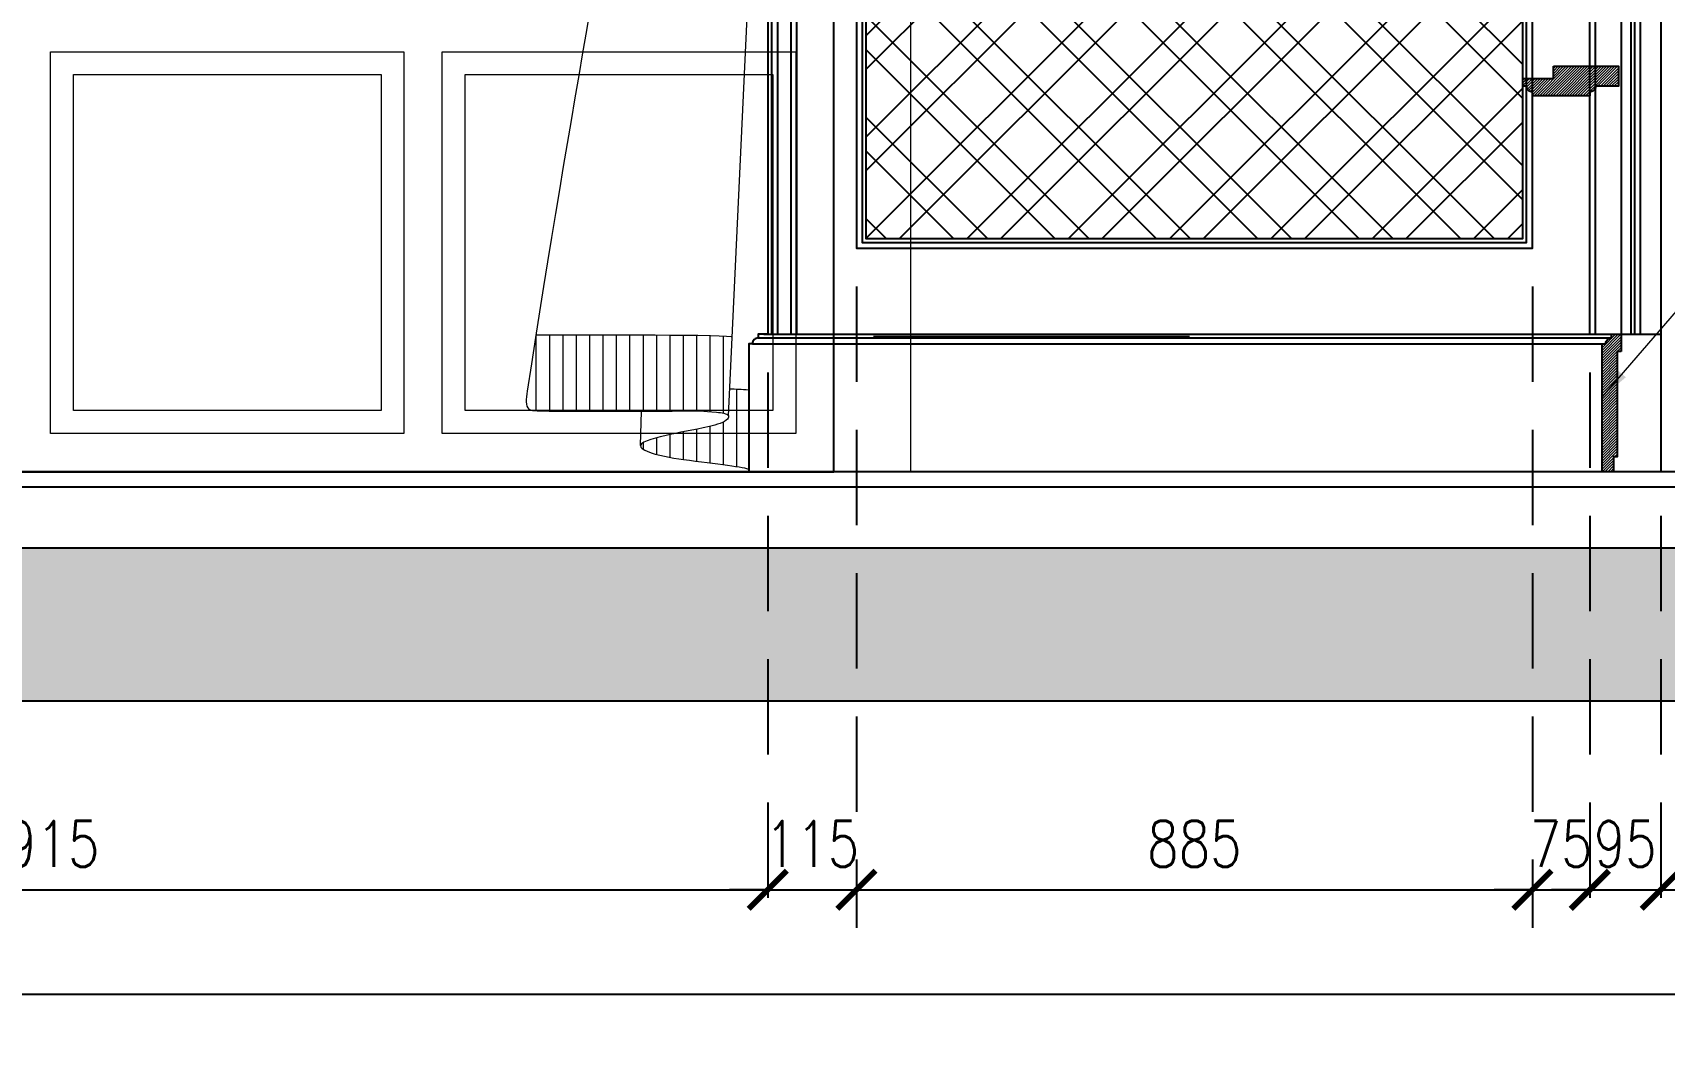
# Model space of a CAD drawing. Header units: inches. Extents: x -12478 to 399182, y -16583 to 525552.
# Drawn here: x 10652 to 12787, y 18129 to 19437 of the extents above; entities that cross this region are included whole.
import ezdxf

# ---------------------------------------------------------------- set-up
doc = ezdxf.new("R2010")
doc.units = ezdxf.units.IN
doc.header["$LTSCALE"] = 1000
doc.header["$MEASUREMENT"] = 0
for name, pattern in [('DASHED', [0.75, 0.5, -0.25]), ('HIDDEN', [0.375, 0.25, -0.125]), ('HIDDEN2', [0.1875, 0.125, -0.0625])]:
    doc.linetypes.add(name, pattern=pattern)
for name, color, linetype in [('8', 8, 'Continuous'), ('A-DIM', 9, 'Continuous'), ('A-Hidden', 8, 'HIDDEN'), ('Layer1', 1, 'Continuous'), ('Layer3', 3, 'Continuous'), ('Layer7', 8, 'Continuous'), ('WOOD 01', 34, 'Continuous')]:
    doc.layers.add(name, color=color, linetype=linetype)
for name, color, linetype, lineweight in [('A-GLAZ', 134, 'Continuous', 18), ('Fabric', 253, 'Continuous', 0), ('ID-NOTES', 3, 'Continuous', 0), ('Wood treillis', 111, 'Continuous', 0)]:
    doc.layers.add(name, color=color, linetype=linetype, lineweight=lineweight)
doc.layers.add('Stone-GRG', color=7, linetype='Continuous', lineweight=0, true_color=0xfff2cc)
doc.styles.add('ZZ-Dim All', font='romans.shx', dxfattribs={"width": 0.8})
doc.dimstyles.new('DIM 0200', dxfattribs={"dimscale": 200, "dimtxt": 1, "dimasz": 0.8, "dimexe": 0.5, "dimexo": 1, "dimgap": 0.4, "dimtad": 1, "dimdec": 0, "dimrnd": 10, "dimdsep": 46, "dimtxsty": 'ZZ-Dim All', "dimblk1": 'ARCHTICK', "dimblk2": 'ARCHTICK', "dimsah": 1, "dimcen": 1, "dimdle": 0.5, "dimclrd": 256, "dimclre": 256, "dimclrt": 256, "dimadec": 0, "dimazin": 2, "dimtfac": 1, "dimtdec": 0, "dimtix": 1, "dimtmove": 2, "dimatfit": 2, "dimfxl": 1, "dimfxlon": 1, "dimtolj": 1, "dimtzin": 0, "dimlwd": -1, "dimlwe": -1, "dimarcsym": 0})
doc.dimstyles.new('DIM-100', dxfattribs={"dimscale": 50, "dimtxt": 1.25, "dimasz": 1, "dimexe": 1, "dimexo": 1, "dimgap": 0.6, "dimtad": 1, "dimdec": 0, "dimrnd": 5, "dimdsep": 46, "dimtxsty": 'ZZ-Dim All', "dimblk1": 'ARCHTICK', "dimblk2": 'ARCHTICK', "dimsah": 1, "dimcen": 1, "dimdle": 1, "dimclrd": 256, "dimclre": 8, "dimclrt": 256, "dimazin": 2, "dimtfac": 1, "dimtdec": 0, "dimtix": 1, "dimtmove": 2, "dimatfit": 2, "dimfxl": 0.1, "dimtolj": 1, "dimtzin": 0, "dimlwd": -1, "dimlwe": -1, "dimarcsym": 0})

# ---------------------------------------------------------------- blocks, each defined once
blk = doc.blocks.new('_ARCHTICK')
at = {"color": 0, "linetype": 'ByBlock', "const_width": 0.15}
blk.add_lwpolyline([(-0.5, -0.5), (0.5, 0.5)], dxfattribs=at)
blk = doc.blocks.new('win-2100')
at = {"layer": 'A-GLAZ', "color": 8, "linetype": 'ByBlock', "lineweight": 0, "ltscale": 0.5, "elevation": 0}
blk.add_lwpolyline([(1150, 2000), (1150, -400)], dxfattribs=at)
for points in [[(487.5, -350), (25, -350), (25, 149.5), (487.5, 149.5)], [(1000, -350), (537.5, -350), (537.5, 149.5), (1000, 149.5)], [(457.5, -320), (55, -320), (55, 119.5), (457.5, 119.5)], [(970, -320), (567.5, -320), (567.5, 119.5), (970, 119.5)]]:
    blk.add_lwpolyline(points, close=True, dxfattribs=at)
at = {"layer": 'Layer1', "elevation": 0}
blk.add_lwpolyline([(-1050, 2000), (-1050, -400), (1050, -400), (1050, 2000)], dxfattribs=at)
blk = doc.blocks.new('MAK-GF10 structrual elev A')
at = {"layer": 'Layer7'}
h = blk.add_hatch(dxfattribs=at)
h.set_pattern_fill('AR-CONC', color=256, scale=10, style=0)
h.set_pattern_definition([(50, (-400019.973, -95237.583), (71.726018, -6.2752135), [7.5, -82.5]), (355, (-400019.97, -95237.58), (-13.875133, 75.219213), [6, -66]), (100.4514, (-400013.996, -95238.106), (57.850938, 68.943954), [6.374019, -70.114211]), (46.1842, (-400019.97, -95217.58), (106.724105, -16.551901), [11.25, -123.75]), (96.6356, (-400011.08, -95218.96), (93.46627, 97.411787), [9.56103, -105.1713]), (351.1842, (-400019.97, -95217.58), (93.466195, 97.41186), [9, -99]), (21, (-400009.973, -95222.583), (59.690705, -40.261889), [7.5, -82.5]), (326, (-400009.97, -95222.58), (24.331533, 72.515005), [6, -66]), (71.4514, (-400005, -95225.94), (84.022263, 32.25305), [6.374019, -70.114211]), (37.5, (-400019.973, -95237.583), (1.2159855, 33.2893854), [0, -65.2, 0, -67, 0, -66.25]), (7.5, (-400019.973, -95237.583), (26.3069537, 39.4411712), [0, -38.2, 0, -63.7, 0, -25.25]), (327.5, (-400042.273, -95237.583), (53.3822436, -2.2554872), [0, -25, 0, -78, 0, -103.5]), (317.5, (-400052.273, -95237.583), (58.318617, 10.010498), [0, -32.5, 0, -51.8, 0, -73.5])])
h.paths.add_polyline_path([(13544.6, 18762.1), (13544.6, 18562.1), (2747.6, 18562.1), (2747.6, 18762.1)])
at = {"layer": 'Layer1'}
for p, q in [((13544.6, 18862.1, 0), (3102.4, 18862.1, 0)), ((13544.6, 18842.1, 0), (3102.4, 18842.1, 0))]:
    blk.add_line(p, q, dxfattribs=at)
at = {"layer": 'Layer3'}
for p, q in [((13544.6, 18762.1, 0), (2747.6, 18762.1, 0)), ((13544.6, 18562.1, 0), (2747.6, 18562.1, 0))]:
    blk.add_line(p, q, dxfattribs=at)
at = {"layer": 'A-GLAZ'}
blk.add_blockref('win-2100', (10650.7, 19262.1, 0), dxfattribs=at)
blk = doc.blocks.new('curtain elev1')
at = {"layer": 'Fabric', "lineweight": 0}
for p, q in [((324159.4, -10297.5, 0), (324159.4, -10198, 0)), ((324176.9, -10297.9, 0), (324176.9, -10198.4, 0)), ((324194.4, -10298.1, 0), (324194.4, -10198.8, 0)), ((324211.9, -10298.2, 0), (324211.9, -10199, 0)), ((324229.4, -10298.2, 0), (324229.4, -10199.1, 0)), ((324246.9, -10298.3, 0), (324246.9, -10199.2, 0)), ((324264.4, -10298.3, 0), (324264.4, -10199.2, 0)), ((324281.9, -10298.2, 0), (324281.9, -10199.2, 0)), ((324299.4, -10298.1, 0), (324299.4, -10199.1, 0)), ((324316.9, -10298, 0), (324316.9, -10199, 0)), ((324334.4, -10297.9, 0), (324334.4, -10198.9, 0)), ((324351.9, -10297.8, 0), (324351.9, -10198.8, 0)), ((324369.4, -10297.7, 0), (324369.4, -10198.7, 0)), ((324386.9, -10298.6, 0), (324386.9, -10198.7, 0)), ((324404.4, -10300.7, 0), (324404.4, -10199.6, 0)), ((324421.9, -10370.6, 0), (324421.9, -10269.1, 0)), ((324334.4, -10358.6, 0), (324334.4, -10328.6, 0)), ((324351.9, -10361.2, 0), (324351.9, -10325.1, 0)), ((324369.4, -10363.5, 0), (324369.4, -10321.6, 0)), ((324386.9, -10365.8, 0), (324386.9, -10317.7, 0)), ((324404.4, -10368.1, 0), (324404.4, -10312.1, 0)), ((324299.4, -10347.9, 0), (324299.4, -10339.2, 0)), ((324316.9, -10354.7, 0), (324316.9, -10332.8, 0))]:
    blk.add_line(p, q, dxfattribs=at)
at = {"layer": 'Fabric', "lineweight": 0, "elevation": 0}
for points in [[(324410.8, -10304.2), (324462.1, -9204.4)], [(324295.7, -10342.9), (324297.2, -10298.2)]]:
    blk.add_lwpolyline(points, dxfattribs=at)
at = {"layer": 'Fabric', "lineweight": 0}
for points, knots in [([(324311.1, -9237.1, 0), (324310.8, -9239.4, 0), (324310.5, -9241.8, 0), (324310.2, -9244.2, 0), (324310.2, -9244.2, 0), (324310.2, -9244.2, 0), (324310.2, -9244.2, 0), (324254.8, -9660, 0), (324204.1, -9895.7, 0), (324143.8, -10296.7, 0), (324165, -10297.8, 0), (324244.2, -10298.5, 0), (324316.8, -10298.1, 0), (324382.3, -10297.5, 0), (324412.5, -10301.5, 0), (324409.1, -10312.1, 0), (324371.5, -10322, 0), (324331.4, -10328, 0), (324286.7, -10341.1, 0), (324313.3, -10355.6, 0), (324378.9, -10365.4, 0), (324434.1, -10371.2, 0), (324437.2, -10374.2, 0)], [204.389175, 204.389175, 204.389175, 204.389175, 209.256711, 209.256711, 209.256711, 209.258227, 209.258227, 209.258227, 1067.803273, 1090.343366, 1101.041024, 1124.788132, 1253.632328, 1281.505184, 1291.97919, 1296.93529, 1312.115972, 1346.838143, 1377.534104, 1387.5713, 1425.177123, 1520.355421, 1520.355421, 1520.355421, 1520.355421]), ([(324158.9, -10198, 0), (324158.9, -10198, 0), (324159, -10198, 0), (324159, -10198, 0), (324201.7, -10199.2, 0), (324391.5, -10197, 0), (324414.1, -10200.3, 0), (324414.1, -10200.3, 0), (324414.2, -10200.3, 0), (324414.2, -10200.3, 0), (324414.7, -10200.4, 0), (324415.2, -10200.4, 0), (324415.6, -10200.5, 0)], [1455.987288, 1455.987288, 1455.987288, 1455.987288, 1456.070777, 1456.070777, 1456.070777, 1546.846982, 1546.846982, 1546.846982, 1546.968879, 1546.968879, 1546.968879, 1548.937695, 1548.937695, 1548.937695, 1548.937695])]:
    blk.add_open_spline(points, degree=3, knots=knots, dxfattribs=at)
blk.add_open_spline([(324412.5, -10268.7, 0), (324419.5, -10269, 0), (324428, -10269.4, 0), (324437.2, -10270, 0)], degree=3, dxfattribs=at)
blk = doc.blocks.new('*D384')
at = {"layer": 'A-DIM', "color": 8, "linetype": 'HIDDEN2', "transparency": 16777216}
for p, q in [((9700.9, 18992.1), (9700.9, 18265.2)), ((11614.2, 18992.1), (11614.2, 18265.2))]:
    blk.add_line(p, q, dxfattribs=at)
at = {"layer": 'A-DIM', "transparency": 16777216}
blk.add_line((9650.9, 18315.2), (11664.2, 18315.2), dxfattribs=at)
at = {"layer": 'Defpoints', "color": 0, "transparency": 16777216}
for p in [(9700.9, 19042.1), (11614.2, 19042.1), (11614.2, 18315.2)]:
    blk.add_point(p, dxfattribs=at)
at = {"layer": 'A-DIM', "transparency": 16777216, "xscale": 50, "yscale": 50, "zscale": 50, "rotation": 180}
blk.add_blockref('_ARCHTICK', (9700.9, 18315.2), dxfattribs=at)
at = {"layer": 'A-DIM', "transparency": 16777216, "xscale": 50, "yscale": 50, "zscale": 50}
blk.add_blockref('_ARCHTICK', (11614.2, 18315.2), dxfattribs=at)
at = {"layer": 'A-DIM', "color": 3, "transparency": 16777216, "insert": (10657.5, 18375.2), "char_height": 60, "attachment_point": 5, "style": 'ZZ-Dim All'}
blk.add_mtext('\\A1;1915', dxfattribs=at)
blk = doc.blocks.new('*D385')
at = {"layer": 'A-DIM', "color": 8, "linetype": 'HIDDEN2', "transparency": 16777216}
for p, q in [((11730.1, 19104.6), (11730.1, 18265.2)), ((11614.2, 18992.1), (11614.2, 18265.2))]:
    blk.add_line(p, q, dxfattribs=at)
at = {"layer": 'A-DIM', "transparency": 16777216}
for p, q in [((11614.2, 18315.2), (11564.2, 18315.2)), ((11614.2, 18315.2), (11730.1, 18315.2)), ((11730.1, 18315.2), (11780.1, 18315.2))]:
    blk.add_line(p, q, dxfattribs=at)
at = {"layer": 'Defpoints', "color": 0, "transparency": 16777216}
for p in [(11730.1, 19154.6, 0), (11614.2, 19042.1), (11730.1, 18315.2)]:
    blk.add_point(p, dxfattribs=at)
at = {"layer": 'A-DIM', "transparency": 16777216, "xscale": 50, "yscale": 50, "zscale": 50}
blk.add_blockref('_ARCHTICK', (11614.2, 18315.2), dxfattribs=at)
at = {"layer": 'A-DIM', "transparency": 16777216, "xscale": 50, "yscale": 50, "zscale": 50, "rotation": 180}
blk.add_blockref('_ARCHTICK', (11730.1, 18315.2), dxfattribs=at)
at = {"layer": 'A-DIM', "color": 3, "transparency": 16777216, "insert": (11672.2, 18375.2), "char_height": 60, "attachment_point": 5, "style": 'ZZ-Dim All'}
blk.add_mtext('\\A1;115', dxfattribs=at)
blk = doc.blocks.new('*D386')
at = {"layer": 'A-DIM', "color": 8, "linetype": 'HIDDEN2', "transparency": 16777216}
for p, q in [((11730.1, 19104.6), (11730.1, 18265.2)), ((12614.5, 19104.6), (12614.5, 18265.2))]:
    blk.add_line(p, q, dxfattribs=at)
at = {"layer": 'A-DIM', "transparency": 16777216}
blk.add_line((11680.1, 18315.2), (12664.5, 18315.2), dxfattribs=at)
at = {"layer": 'Defpoints', "color": 0, "transparency": 16777216}
for p in [(11730.1, 19154.6, 0), (12614.5, 19154.6, 0), (12614.5, 18315.2)]:
    blk.add_point(p, dxfattribs=at)
at = {"layer": 'A-DIM', "transparency": 16777216, "xscale": 50, "yscale": 50, "zscale": 50, "rotation": 180}
blk.add_blockref('_ARCHTICK', (11730.1, 18315.2), dxfattribs=at)
at = {"layer": 'A-DIM', "transparency": 16777216, "xscale": 50, "yscale": 50, "zscale": 50}
blk.add_blockref('_ARCHTICK', (12614.5, 18315.2), dxfattribs=at)
at = {"layer": 'A-DIM', "color": 3, "transparency": 16777216, "insert": (12172.3, 18375.2), "char_height": 60, "attachment_point": 5, "style": 'ZZ-Dim All'}
blk.add_mtext('\\A1;885', dxfattribs=at)
blk = doc.blocks.new('*D387')
at = {"layer": 'A-DIM', "color": 8, "linetype": 'HIDDEN2', "transparency": 16777216}
for p, q in [((12614.5, 19104.6), (12614.5, 18265.2)), ((12689.7, 18992.1), (12689.7, 18265.2))]:
    blk.add_line(p, q, dxfattribs=at)
at = {"layer": 'A-DIM', "transparency": 16777216}
for p, q in [((12614.5, 18315.2), (12564.5, 18315.2)), ((12614.5, 18315.2), (12689.7, 18315.2)), ((12689.7, 18315.2), (12739.7, 18315.2))]:
    blk.add_line(p, q, dxfattribs=at)
at = {"layer": 'Defpoints', "color": 0, "transparency": 16777216}
for p in [(12614.5, 19154.6, 0), (12689.7, 19042.1, 0), (12689.7, 18315.2)]:
    blk.add_point(p, dxfattribs=at)
at = {"layer": 'A-DIM', "transparency": 16777216, "xscale": 50, "yscale": 50, "zscale": 50}
blk.add_blockref('_ARCHTICK', (12614.5, 18315.2), dxfattribs=at)
at = {"layer": 'A-DIM', "transparency": 16777216, "xscale": 50, "yscale": 50, "zscale": 50, "rotation": 180}
blk.add_blockref('_ARCHTICK', (12689.7, 18315.2), dxfattribs=at)
at = {"layer": 'A-DIM', "color": 3, "transparency": 16777216, "insert": (12652.1, 18375.2), "char_height": 60, "attachment_point": 5, "style": 'ZZ-Dim All'}
blk.add_mtext('\\A1;75', dxfattribs=at)
blk = doc.blocks.new('*D388')
at = {"layer": 'A-DIM', "color": 8, "linetype": 'HIDDEN2', "transparency": 16777216}
for p, q in [((12689.7, 18992.1), (12689.7, 18265.2)), ((12782.4, 18992.1), (12782.4, 18265.2))]:
    blk.add_line(p, q, dxfattribs=at)
at = {"layer": 'A-DIM', "transparency": 16777216}
for p, q in [((12689.7, 18315.2), (12639.7, 18315.2)), ((12689.7, 18315.2), (12782.4, 18315.2)), ((12782.4, 18315.2), (12832.4, 18315.2))]:
    blk.add_line(p, q, dxfattribs=at)
at = {"layer": 'Defpoints', "color": 0, "transparency": 16777216}
for p in [(12689.7, 19042.1, 0), (12782.4, 19042.1, 0), (12782.4, 18315.2)]:
    blk.add_point(p, dxfattribs=at)
at = {"layer": 'A-DIM', "transparency": 16777216, "xscale": 50, "yscale": 50, "zscale": 50}
blk.add_blockref('_ARCHTICK', (12689.7, 18315.2), dxfattribs=at)
at = {"layer": 'A-DIM', "transparency": 16777216, "xscale": 50, "yscale": 50, "zscale": 50, "rotation": 180}
blk.add_blockref('_ARCHTICK', (12782.4, 18315.2), dxfattribs=at)
at = {"layer": 'A-DIM', "color": 3, "transparency": 16777216, "insert": (12736, 18375.2), "char_height": 60, "attachment_point": 5, "style": 'ZZ-Dim All'}
blk.add_mtext('\\A1;95', dxfattribs=at)
blk = doc.blocks.new('*D389')
at = {"layer": 'A-DIM', "color": 8, "linetype": 'HIDDEN2', "transparency": 16777216}
for p, q in [((12782.4, 18992.1), (12782.4, 18265.2)), ((12982.4, 18812.1), (12982.4, 18265.2))]:
    blk.add_line(p, q, dxfattribs=at)
at = {"layer": 'A-DIM', "transparency": 16777216}
blk.add_line((12732.4, 18315.2), (13032.4, 18315.2), dxfattribs=at)
at = {"layer": 'Defpoints', "color": 0, "transparency": 16777216}
for p in [(12782.4, 19042.1, 0), (12982.4, 18862.1, 0), (12982.4, 18315.2)]:
    blk.add_point(p, dxfattribs=at)
at = {"layer": 'A-DIM', "transparency": 16777216, "xscale": 50, "yscale": 50, "zscale": 50, "rotation": 180}
blk.add_blockref('_ARCHTICK', (12782.4, 18315.2), dxfattribs=at)
at = {"layer": 'A-DIM', "transparency": 16777216, "xscale": 50, "yscale": 50, "zscale": 50}
blk.add_blockref('_ARCHTICK', (12982.4, 18315.2), dxfattribs=at)
at = {"layer": 'A-DIM', "color": 3, "transparency": 16777216, "insert": (12882.4, 18375.2), "char_height": 60, "attachment_point": 5, "style": 'ZZ-Dim All'}
blk.add_mtext('\\A1;200', dxfattribs=at)
blk = doc.blocks.new('*D390')
at = {"layer": 'A-DIM', "color": 8, "linetype": 'HIDDEN2', "transparency": 16777216}
for p, q in [((3122.4, 18812.1), (3122.4, 18128.7)), ((12982.4, 18812.1), (12982.4, 18128.7))]:
    blk.add_line(p, q, dxfattribs=at)
at = {"layer": 'A-DIM', "transparency": 16777216}
blk.add_line((3072.4, 18178.7), (13032.4, 18178.7), dxfattribs=at)
at = {"layer": 'Defpoints', "color": 0, "transparency": 16777216}
for p in [(3122.4, 18862.1, 0), (12982.4, 18862.1, 0), (12982.4, 18178.7)]:
    blk.add_point(p, dxfattribs=at)
at = {"layer": 'A-DIM', "transparency": 16777216, "xscale": 50, "yscale": 50, "zscale": 50, "rotation": 180}
blk.add_blockref('_ARCHTICK', (3122.4, 18178.7), dxfattribs=at)
at = {"layer": 'A-DIM', "transparency": 16777216, "xscale": 50, "yscale": 50, "zscale": 50}
blk.add_blockref('_ARCHTICK', (12982.4, 18178.7), dxfattribs=at)
at = {"layer": 'A-DIM', "color": 3, "transparency": 16777216, "insert": (8052.4, 18238.7), "char_height": 60, "attachment_point": 5, "style": 'ZZ-Dim All'}
blk.add_mtext('\\A1;9860', dxfattribs=at)

msp = doc.modelspace()

# ---------------------------------------------------------------- hatches: boundary and pattern name
at = {"layer": 'Stone-GRG', "lineweight": 0}
h = msp.add_hatch(dxfattribs=at)
h.set_pattern_fill('ANSI31', color=253, scale=20)
h.set_pattern_definition([(45, (-88001.7906, -12180.238), (-1.767766953, 1.767766953), [])])
edge = h.paths.add_edge_path()
edge.add_line((12642, 19392.5), (12727, 19392.5))
edge.add_line((12727, 19392.5), (12727, 19366.4))
edge.add_line((12727, 19366.4), (12702, 19366.4))
edge.add_line((12702, 19366.4), (12697, 19366.4))
edge.add_arc((12689.5, 19366.4), 7.5, -90, 0, ccw=False)
edge.add_line((12689.5, 19358.9), (12689.5, 19353.9))
edge.add_line((12689.5, 19353.9), (12614.5, 19353.9))
edge.add_line((12614.5, 19353.9), (12614.5, 19358.9))
edge.add_arc((12614.5, 19366.4), 7.5, 180, 270, ccw=False)
edge.add_line((12607, 19366.4), (12602, 19366.4))
edge.add_line((12602, 19366.4), (12602, 19376.4))
edge.add_line((12602, 19376.4), (12642, 19376.4))
edge.add_line((12642, 19376.4), (12642, 19392.5))
h = msp.add_hatch(dxfattribs=at)
h.set_pattern_fill('ANSI31', color=253, scale=20)
h.set_pattern_definition([(45, (-248.286, 4e-12), (-1.76776695, 1.76776695), [])])
edge = h.paths.add_edge_path()
edge.add_line((12730.6, 19019.6), (12725.6, 19019.6))
edge.add_line((12725.6, 19019.6), (12725.6, 18881.4))
edge.add_line((12725.6, 18881.4), (12720.6, 18881.4))
edge.add_line((12720.6, 18881.4), (12720.6, 18862.1))
edge.add_line((12720.6, 18862.1), (12705.6, 18862.1))
edge.add_line((12705.6, 18862.1), (12705.6, 19029.6))
edge.add_line((12705.6, 19029.6), (12710.6, 19029.6))
edge.add_arc((12718.1, 19029.6), 7.5, 90, 180, ccw=False)
edge.add_line((12718.1, 19037.1), (12718.1, 19042.1))
edge.add_line((12718.1, 19042.1), (12730.6, 19042.1))
edge.add_line((12730.6, 19042.1), (12730.6, 19019.6))
at = {"layer": 'Wood treillis', "lineweight": -2}
h = msp.add_hatch(dxfattribs=at)
h.set_pattern_fill('ANSI32', color=256, scale=250)
h.paths.add_polyline_path([(11959.3, 19167.1), (12602, 19167.1), (12601.9, 21862.1), (11959.3, 21862.1), (11742.8, 21862.1), (11742.6, 19167.1)])
h = msp.add_hatch(dxfattribs=at)
h.set_pattern_fill('ANSI32', color=256, scale=250, angle=90)
h.paths.add_polyline_path([(11959.3, 19167.1), (11742.6, 19167.1), (11742.8, 21862.1), (11959.3, 21862.1), (12601.9, 21862.1), (12602, 19167.1)])

# ---------------------------------------------------------------- linework, layer by layer
at = {"layer": 'A-Hidden', "linetype": 'DASHED', "lineweight": 0, "ltscale": 10}
msp.add_line((15334.4, 18862.1, 0), (2054.3, 18862.1, 0), dxfattribs=at)
at = {"layer": 'WOOD 01', "lineweight": 0, "ltscale": 500}
for p, q in [((12165.9, 19042.1, 0), (11752.6, 19042.1, 0)), ((12165.9, 19039.1, 0), (11752.6, 19039.1, 0))]:
    msp.add_line(p, q, dxfattribs=at)
at = {"layer": 'Wood treillis', "lineweight": -2}
for p, q in [((12730.6, 21874.6, 0), (12730.6, 19042.1, 0)), ((12743.1, 21849.6, 0), (12743.1, 19042.1, 0)), ((12748.1, 21849.6, 0), (12748.1, 19042.1, 0)), ((12755.6, 21837.1, 0), (12755.6, 19042.1, 0)), ((12782.4, 21837.1, 0), (12782.4, 18862.1, 0))]:
    msp.add_line(p, q, dxfattribs=at)
at = {"layer": 'Wood treillis', "color": 0, "lineweight": -2}
for p, q in [((11611.7, 19042.1, 0), (12782.4, 19042.1, 0)), ((11594.2, 19029.6, 0), (12705.6, 19029.6, 0)), ((11601.7, 19037.1, 0), (12718.1, 19037.1, 0))]:
    msp.add_line(p, q, dxfattribs=at)
at = {"layer": 'Wood treillis', "lineweight": -2, "elevation": 0}
for points in [[(12689.7, 19042.1), (12689.7, 21949.6)], [(12697.2, 19042.1), (12697.2, 21957.1)]]:
    msp.add_lwpolyline(points, dxfattribs=at)
for points in [[(9663.4, 19042.1), (9663.4, 20880.4, -1), (11651.7, 20880.4), (11651.7, 19042.1)], [(9670.9, 19042.1), (9670.9, 20880.4, -1), (11644.2, 20880.4), (11644.2, 19042.1)], [(9688.4, 19042.1), (9688.4, 20880.4, -1), (11626.7, 20880.4), (11626.7, 19042.1)], [(9695.9, 19042.1), (9695.9, 20880.4, -1), (11619.2, 20880.4), (11619.2, 19042.1)], [(9700.9, 19042.1), (9700.9, 20880.4, -1), (11614.2, 20880.4), (11614.2, 19042.1)]]:
    msp.add_lwpolyline(points, format="xyb", dxfattribs=at)
for points in [[(11959.3, 19154.6), (12614.5, 19154.6), (12614.4, 21874.6), (11959.3, 21874.6), (11730.3, 21874.6), (11730.1, 19154.6)], [(11959.3, 19162.1), (12607, 19162.1), (12606.9, 21867.1), (11959.3, 21867.1), (11737.8, 21867.1), (11737.6, 19162.1)], [(11959.3, 19167.1), (12602, 19167.1), (12601.9, 21862.1), (11959.3, 21862.1), (11742.8, 21862.1), (11742.6, 19167.1)]]:
    msp.add_lwpolyline(points, close=True, dxfattribs=at)
at = {"layer": 'Wood treillis', "color": 0, "lineweight": -2, "elevation": 0}
for points in [[(12642, 19392.5), (12727, 19392.5), (12727, 19366.4), (12702, 19366.4), (12702, 19366.4), (12697, 19366.4, -0.414214), (12689.5, 19358.9), (12689.5, 19353.9), (12614.5, 19353.9), (12614.5, 19358.9, -0.414214), (12607, 19366.4), (12602, 19366.4), (12602, 19376.4), (12642, 19376.4), (12642, 19392.5)], [(11609.2, 19042.1), (11614.2, 19042.1), (11614.2, 19042.1), (11614.2, 19042.1), (11601.7, 19042.1), (11601.7, 19037.1, 0.414214), (11594.2, 19029.6), (11589.2, 19029.6), (11589.2, 18862.1)], [(12730.6, 19019.6), (12725.6, 19019.6), (12725.6, 18881.4), (12720.6, 18881.4), (12720.6, 18862.1), (12705.6, 18862.1), (12705.6, 19029.6), (12710.6, 19029.6, -0.414214), (12718.1, 19037.1), (12718.1, 19042.1), (12730.6, 19042.1), (12730.6, 19019.6)]]:
    msp.add_lwpolyline(points, format="xyb", dxfattribs=at)

# ---------------------------------------------------------------- block references
msp.add_blockref('curtain elev1', (-312848, 29239.4, 0))
at = {"layer": '8', "color": 2}
msp.add_blockref('MAK-GF10 structrual elev A', (0, 0), dxfattribs=at)

# ---------------------------------------------------------------- dimensions: what is measured, and where the dimension line sits
at = {"layer": 'A-DIM'}
for base, p1, p2, picture, middle in [((11730.1, 18315.2), (11614.2, 19042.1), (11730.1, 19154.6, 0), '*D385', (11672.2, 18375.2)), ((12614.5, 18315.2), (11730.1, 19154.6, 0), (12614.5, 19154.6, 0), '*D386', (12172.3, 18375.2)), ((12689.7, 18315.2), (12614.5, 19154.6, 0), (12689.7, 19042.1, 0), '*D387', (12652.1, 18375.2)), ((11614.2, 18315.2), (9700.9, 19042.1), (11614.2, 19042.1), '*D384', (10657.5, 18375.2)), ((12782.4, 18315.2), (12689.7, 19042.1, 0), (12782.4, 19042.1, 0), '*D388', (12736, 18375.2)), ((12982.4, 18315.2), (12782.4, 19042.1, 0), (12982.4, 18862.1, 0), '*D389', (12882.4, 18375.2)), ((12982.4, 18178.7), (3122.4, 18862.1, 0), (12982.4, 18862.1, 0), '*D390', (8052.4, 18238.7))]:
    dim = msp.add_linear_dim(base=base, p1=p1, p2=p2, dimstyle='DIM-100', override={"dimtxt": 1.2, "dimclrt": 3}, dxfattribs=at)
    dim.commit()
    dim.dimension.update_dxf_attribs({"geometry": picture, "text_midpoint": middle})

# ---------------------------------------------------------------- leaders
at = {"layer": 'ID-NOTES'}
msp.add_leader([(12705.6, 18959.7, 0), (12944.4, 19235.7, 0), (13801, 19235.7, 0)], dimstyle='DIM 0200', override={"dimasz": 0.2, "dimtad": 0, "dimclrd": 8}, dxfattribs=at)

doc.saveas('drawing.dxf')
